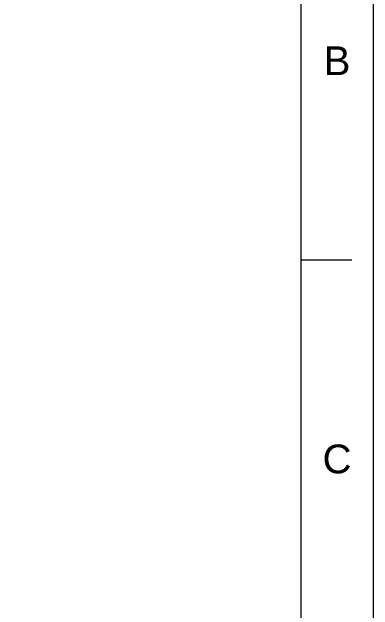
# Model space of a CAD drawing. Header units: millimetres. Extents: x 1968 to 2562, y -639 to -219.
# Drawn here: x 2490.7 to 2561.6, y -458.8 to -341.2 of the extents above; entities that cross this region are included whole.
import ezdxf

# ---------------------------------------------------------------- set-up
doc = ezdxf.new("R2010")
doc.units = ezdxf.units.MM
doc.header["$LTSCALE"] = 0.1
doc.layers.get('0').update_dxf_attribs({"lineweight": 13})
doc.layers.add('DIM', color=3, linetype='Continuous', lineweight=9)
doc.styles.get("Standard").update_dxf_attribs({"font": 'arial.ttf'})

msp = doc.modelspace()

# ---------------------------------------------------------------- linework, layer by layer
for p, q in [((2547.497, -625.017), (2547.497, -233.299)), ((2547.497, -389.986), (2557.497, -389.986))]:
    msp.add_line(p, q)
msp.add_point((2547.497, -389.986))
at = {"layer": 'DIM', "color": 7}
msp.add_lwpolyline([(1967.699, -219.158), (2561.638, -219.158), (2561.638, -639.158), (1967.699, -639.158)], close=True, dxfattribs=at)

# ---------------------------------------------------------------- texts
at = {"char_height": 5.657, "attachment_point": 5}
for s, insert in [('B', (2554.568, -350.815)), ('C', (2554.568, -429.158))]:
    msp.add_mtext_dynamic_manual_height_columns(s, width=10, gutter_width=12.5, heights=[0], dxfattribs=dict(at, insert=insert))

doc.saveas('drawing.dxf')
